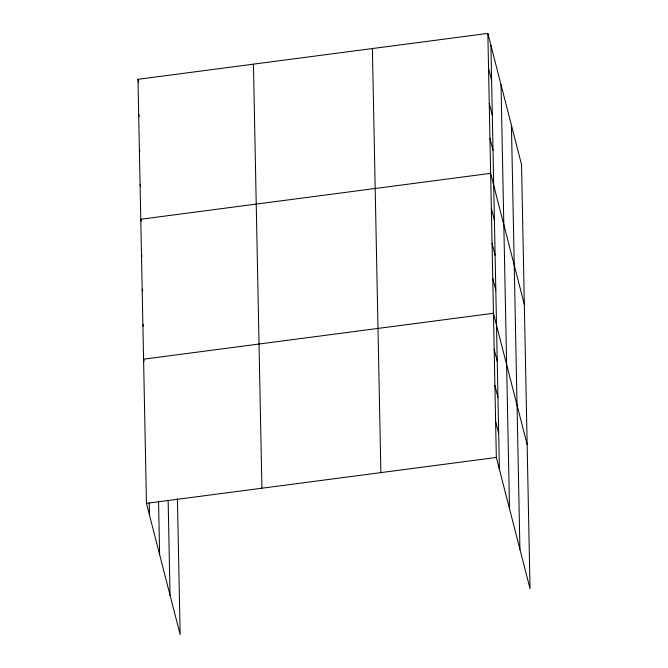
<?xml version="1.0" encoding="UTF-8"?>
<svg xmlns="http://www.w3.org/2000/svg" width="668" height="668" viewBox="0 0 668 668"><rect width="100%" height="100%" fill="white"/><g stroke="black" fill="none" stroke-linecap="round" stroke-linejoin="round"><path stroke-width="1" d="M177.429 498.662L180.151 634.6L146.459 503.363L137.967 79.308L487.849 33.4L521.541 164.637L530.033 588.692L496.341 457.463L487.849 33.4M146.459 503.363L496.341 457.463M488.55 68.386L491.606 80.285M489.252 103.373L492.308 115.272M489.953 138.351L493.009 150.258M524.347 304.575L490.646 173.338L140.764 219.246L141.274 221.225M491.347 208.324L494.404 220.223M492.049 243.311L495.105 255.209M492.75 278.297L495.806 290.196M527.144 444.512L493.452 313.275L143.57 359.184L144.079 361.171M494.17 349.322L497.226 361.229M494.896 385.369L497.952 397.268M495.614 421.416L498.67 433.315M137.967 79.308L138.727 82.281M138.668 114.286L139.178 116.274M139.37 149.273L139.879 151.26M140.071 184.259L140.581 186.247M141.466 254.232L141.975 256.211M142.167 289.211L142.676 291.198M142.868 324.197L143.378 326.184M511.429 125.258L519.921 549.313M501.017 84.686L509.509 508.74M490.905 45.299L499.397 469.362M372.385 48.547L380.877 472.61M253.431 64.153L261.914 488.216M168.144 500.474L170.039 595.221M158.55 501.092L159.627 554.649M149.265 502.912L149.515 515.27"/></g></svg>
